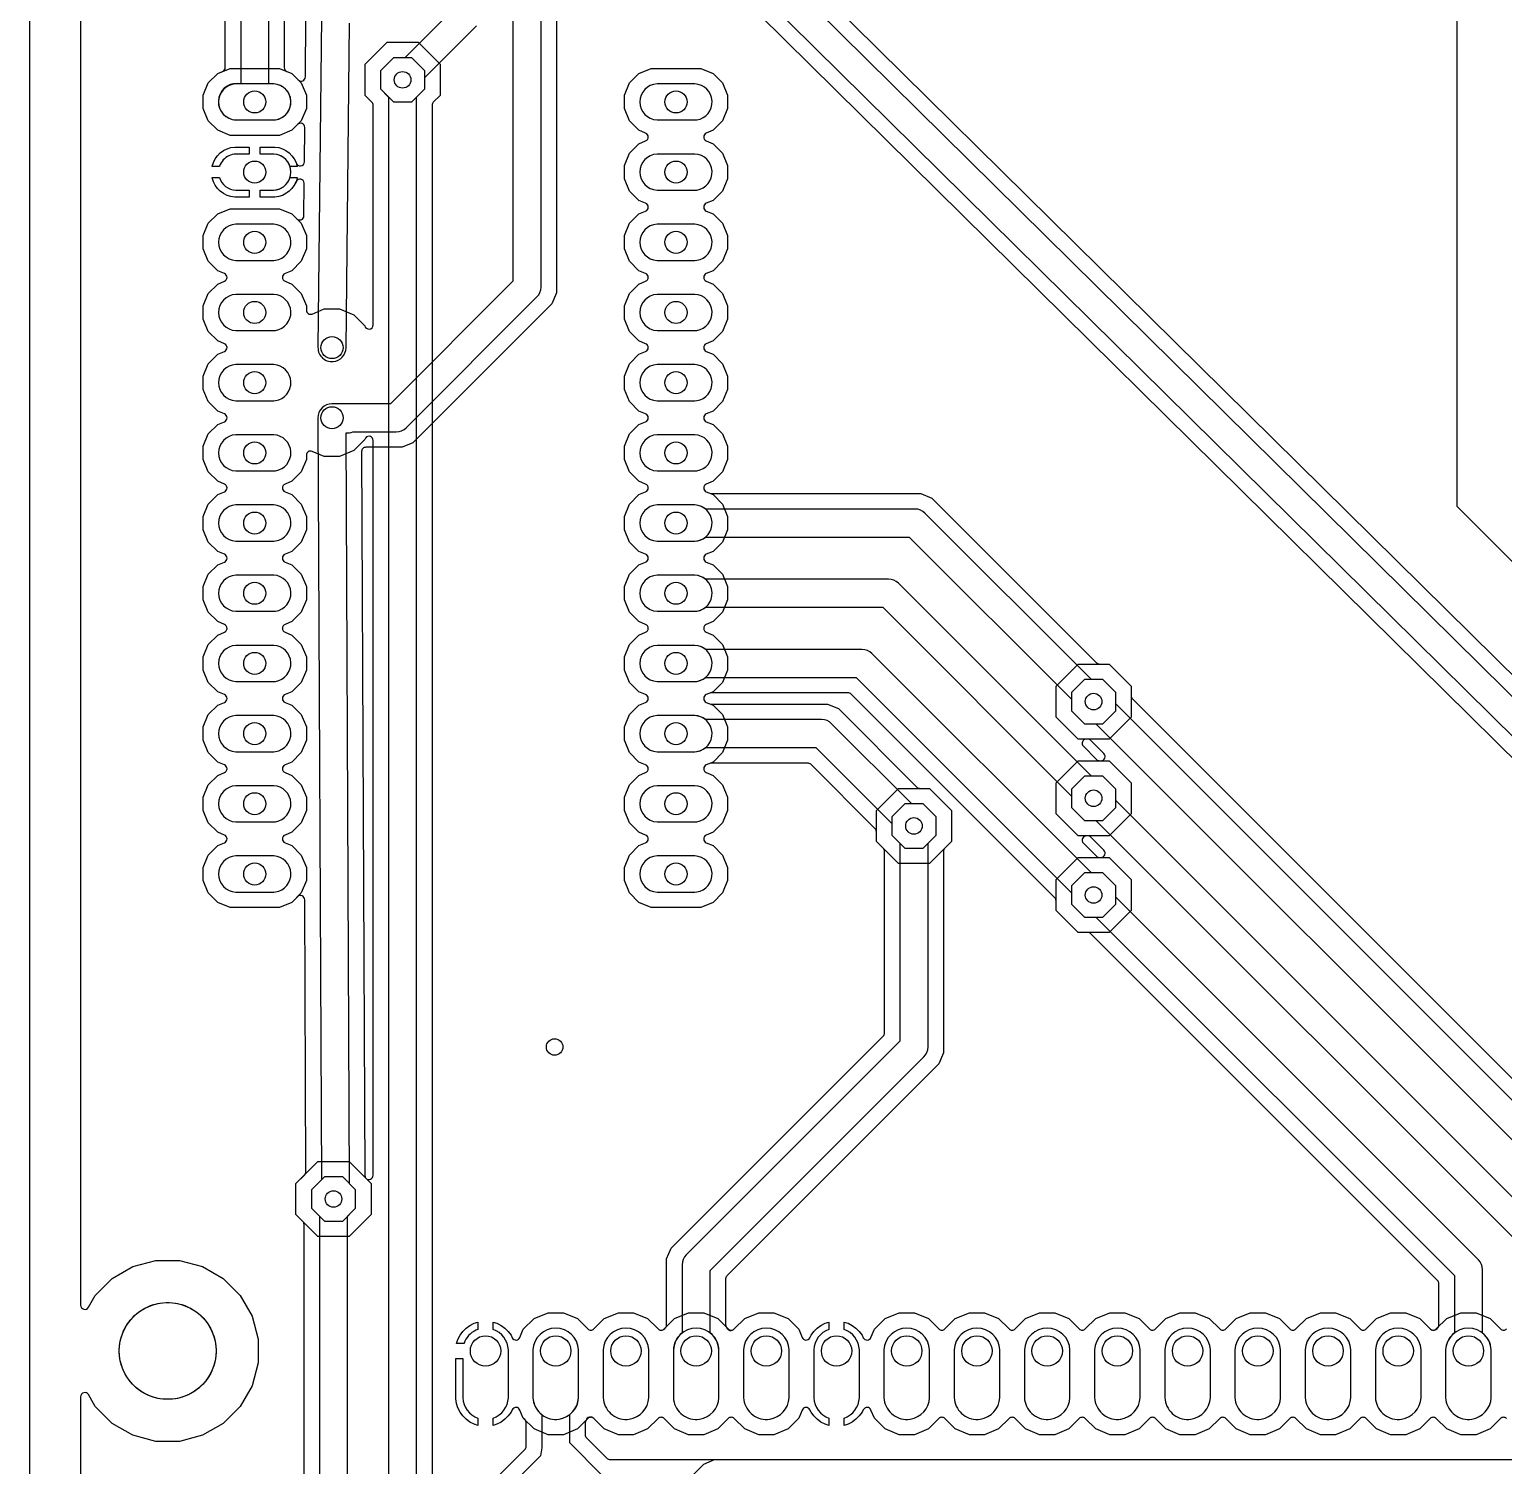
# Model space of a CAD drawing. Header units: millimetres. Extents: x 0 to 98, y 0 to 162.
# Drawn here: x 0 to 53.3, y 82.9 to 134.8 of the extents above; entities that cross this region are included whole.
import ezdxf

# ---------------------------------------------------------------- set-up
doc = ezdxf.new("R2010")
doc.units = ezdxf.units.MM

msp = doc.modelspace()

# ---------------------------------------------------------------- linework, layer by layer
at = {"layer": '16_copper'}
for points in [[(56.063, 113.152), (51.652, 117.563), (51.652, 157, 0.198912)], [(1.848, 145), (1.848, 88.657, 0.767326), (2.132, 88.58), (2.38, 89.01), (2.99, 89.62), (3.736, 90.051), (4.569, 90.274), (5.431, 90.274), (6.264, 90.051), (7.01, 89.62), (7.62, 89.01), (8.051, 88.264), (8.274, 87.431), (8.274, 86.569), (8.051, 85.736), (7.62, 84.99), (7.01, 84.38), (6.264, 83.949), (5.431, 83.726), (4.569, 83.726), (3.736, 83.949), (2.99, 84.38), (2.38, 84.99), (2.132, 85.42, 0.767326), (1.848, 85.343), (1.848, 9, 0.198912)], [(9.933, 76.114), (9.933, 91.582, 0.198912), (9.889, 91.69), (9.641, 91.937), (9.641, 93.063), (10.437, 93.859), (11.563, 93.859), (12.173, 93.249, 0.668179), (12.433, 93.356), (12.433, 119.949, 0.700294), (12.164, 120.046), (12.156, 120.035, 0.090578), (12.128, 119.979), (11.735, 119.586), (11.222, 119.373), (10.666, 119.373), (10.228, 119.555, 0.534512), (10.017, 119.414), (10.017, 119.259), (9.832, 118.813), (9.491, 118.472), (9.247, 118.371, 0.668183), (9.247, 118.089), (9.491, 117.988), (9.832, 117.647), (10.017, 117.201), (10.017, 116.719), (9.832, 116.273), (9.491, 115.932), (9.247, 115.831, 0.668183), (9.247, 115.549), (9.491, 115.448), (9.832, 115.107), (10.017, 114.661), (10.017, 114.179), (9.832, 113.733), (9.491, 113.392), (9.247, 113.291, 0.668183), (9.247, 113.009), (9.491, 112.908), (9.832, 112.567), (10.017, 112.121), (10.017, 111.639), (9.832, 111.193), (9.491, 110.852), (9.247, 110.751, 0.668183), (9.247, 110.469), (9.491, 110.368), (9.832, 110.027), (10.017, 109.581), (10.017, 109.099), (9.832, 108.653), (9.491, 108.312), (9.247, 108.211, 0.668183), (9.247, 107.929), (9.491, 107.828), (9.832, 107.487), (10.017, 107.041), (10.017, 106.559), (9.832, 106.113), (9.491, 105.772), (9.247, 105.671, 0.668183), (9.247, 105.389), (9.491, 105.288), (9.832, 104.947), (10.017, 104.501), (10.017, 104.019), (9.832, 103.573), (9.491, 103.232), (9.045, 103.047), (7.255, 103.047), (6.809, 103.232), (6.468, 103.573), (6.283, 104.019), (6.283, 104.501), (6.468, 104.947), (6.809, 105.288), (7.053, 105.389, 0.668183), (7.053, 105.671), (6.809, 105.772), (6.468, 106.113), (6.283, 106.559), (6.283, 107.041), (6.468, 107.487), (6.809, 107.828), (7.053, 107.929, 0.668183), (7.053, 108.211), (6.809, 108.312), (6.468, 108.653), (6.283, 109.099), (6.283, 109.581), (6.468, 110.027), (6.809, 110.368), (7.053, 110.469, 0.668183), (7.053, 110.751), (6.809, 110.852), (6.468, 111.193), (6.283, 111.639), (6.283, 112.121), (6.468, 112.567), (6.809, 112.908), (7.053, 113.009, 0.668183), (7.053, 113.291), (6.809, 113.392), (6.468, 113.733), (6.283, 114.179), (6.283, 114.661), (6.468, 115.107), (6.809, 115.448), (7.053, 115.549, 0.668183), (7.053, 115.831), (6.809, 115.932), (6.468, 116.273), (6.283, 116.719), (6.283, 117.201), (6.468, 117.647), (6.809, 117.988), (7.053, 118.089, 0.668183), (7.053, 118.371), (6.809, 118.472), (6.468, 118.813), (6.283, 119.259), (6.283, 119.741), (6.468, 120.187), (6.809, 120.528), (7.053, 120.629, 0.668183), (7.053, 120.911), (6.809, 121.012), (6.468, 121.353), (6.283, 121.799), (6.283, 122.281), (6.468, 122.727), (6.809, 123.068), (7.053, 123.169, 0.668183), (7.053, 123.451), (6.809, 123.552), (6.468, 123.893), (6.283, 124.339), (6.283, 124.821), (6.468, 125.267), (6.809, 125.608), (7.053, 125.709, 0.668183), (7.053, 125.991), (6.809, 126.092), (6.468, 126.433), (6.283, 126.879), (6.283, 127.361), (6.468, 127.807), (6.809, 128.148), (7.255, 128.333), (9.045, 128.333), (9.491, 128.148), (9.832, 127.807), (10.017, 127.361), (10.017, 126.879), (9.832, 126.433), (9.491, 126.092), (9.247, 125.991, 0.668183), (9.247, 125.709), (9.491, 125.608), (9.832, 125.267), (10.017, 124.821), (10.017, 124.666, 0.534512), (10.228, 124.525), (10.666, 124.707), (11.222, 124.707), (11.735, 124.494), (12.128, 124.101, 0.906993), (12.433, 124.131), (12.433, 132.082, 0.198912), (12.389, 132.19), (12.141, 132.437), (12.141, 133.563), (12.937, 134.359), (14.063, 134.359), (14.859, 133.563), (14.859, 132.437), (14.611, 132.19, 0.198912), (14.567, 132.082), (14.567, 80.856, 0.668179)], [(14.008, 71.21), (14.008, 132.377), (14.3, 132.669), (14.3, 133.331), (13.831, 133.8), (13.169, 133.8), (12.7, 133.331), (12.7, 132.669), (12.992, 132.377), (12.992, 71, 0.198912)], [(53.438, 84.555, 0.414214), (53.222, 84.555), (52.844, 84.177), (52.335, 83.966), (51.785, 83.966), (51.276, 84.177), (50.898, 84.555, 0.414214), (50.682, 84.555), (50.304, 84.177), (49.795, 83.966), (49.245, 83.966), (48.736, 84.177), (48.358, 84.555, 0.414214), (48.142, 84.555), (47.764, 84.177), (47.255, 83.966), (46.705, 83.966), (46.196, 84.177), (45.818, 84.555, 0.414214), (45.602, 84.555), (45.224, 84.177), (44.715, 83.966), (44.165, 83.966), (43.656, 84.177), (43.278, 84.555, 0.414214), (43.062, 84.555), (42.684, 84.177), (42.175, 83.966), (41.625, 83.966), (41.116, 84.177), (40.738, 84.555, 0.414214), (40.522, 84.555), (40.144, 84.177), (39.635, 83.966), (39.085, 83.966), (38.576, 84.177), (38.198, 84.555, 0.414214), (37.982, 84.555), (37.604, 84.177), (37.095, 83.966), (36.545, 83.966), (36.036, 84.177), (35.658, 84.555, 0.414214), (35.442, 84.555), (35.064, 84.177), (34.555, 83.966), (34.005, 83.966), (33.496, 84.177), (33.118, 84.555, 0.414214), (32.902, 84.555), (32.524, 84.177), (32.015, 83.966), (31.465, 83.966), (30.956, 84.177), (30.567, 84.566), (30.444, 84.862, 0.64015), (30.168, 84.873), (30.123, 84.784), (30.023, 84.647), (29.903, 84.527), (29.766, 84.427), (29.614, 84.35), (29.475, 84.305), (29.475, 84.571, 0.304475), (30.025, 85.309), (30.025, 87.041, 0.304475), (29.475, 87.779), (29.475, 88.045), (29.614, 88), (29.766, 87.923), (29.903, 87.823), (30.023, 87.703), (30.123, 87.566), (30.168, 87.477, 0.64015), (30.444, 87.488), (30.567, 87.784), (30.956, 88.173), (31.465, 88.384), (32.015, 88.384), (32.524, 88.173), (32.902, 87.795, 0.414214), (33.118, 87.795), (33.496, 88.173), (34.005, 88.384), (34.555, 88.384), (35.064, 88.173), (35.442, 87.795, 0.414214), (35.658, 87.795), (36.036, 88.173), (36.545, 88.384), (37.095, 88.384), (37.604, 88.173), (37.982, 87.795, 0.414214), (38.198, 87.795), (38.576, 88.173), (39.085, 88.384), (39.635, 88.384), (40.144, 88.173), (40.522, 87.795, 0.414214), (40.738, 87.795), (41.116, 88.173), (41.625, 88.384), (42.175, 88.384), (42.684, 88.173), (43.062, 87.795, 0.414214), (43.278, 87.795), (43.656, 88.173), (44.165, 88.384), (44.715, 88.384), (45.224, 88.173), (45.602, 87.795, 0.414214), (45.818, 87.795), (46.196, 88.173), (46.705, 88.384), (47.255, 88.384), (47.764, 88.173), (48.142, 87.795, 0.414214), (48.358, 87.795), (48.736, 88.173), (49.245, 88.384), (49.795, 88.384), (50.304, 88.173), (50.682, 87.795, 0.370187), (50.88, 87.78), (50.883, 87.782, 0.345108), (50.993, 87.953), (50.993, 89.435, 0.198912), (50.949, 89.543), (38.395, 102.097, 0.198912), (38.287, 102.141), (37.937, 102.141), (37.141, 102.937), (37.141, 104.063), (37.937, 104.859), (38.765, 104.859, 0.668179), (38.872, 105.119), (38.395, 105.597, 0.198912), (38.287, 105.641), (37.937, 105.641), (37.141, 106.437), (37.141, 107.563), (37.937, 108.359), (38.765, 108.359, 0.668179), (38.872, 108.619), (38.395, 109.097, 0.198912), (38.287, 109.141), (37.937, 109.141), (37.141, 109.937), (37.141, 111.063), (37.937, 111.859), (39.063, 111.859), (39.859, 111.063), (39.859, 110.713, 0.198912), (39.903, 110.605), (55.37, 95.138)], [(15.895, 81.403), (17.926, 83.435, 0.217743), (17.973, 83.557), (17.973, 84.397, 0.198916), (17.929, 84.504), (17.867, 84.566), (17.744, 84.862, 0.64015), (17.468, 84.873), (17.423, 84.784), (17.323, 84.647), (17.203, 84.527), (17.066, 84.427), (16.914, 84.35), (16.775, 84.305), (16.775, 84.571, 0.304475), (17.325, 85.309), (17.325, 87.041, 0.304475), (16.775, 87.779), (16.775, 88.045), (16.914, 88), (17.066, 87.923), (17.203, 87.823), (17.323, 87.703), (17.423, 87.566), (17.468, 87.477, 0.64015), (17.744, 87.488), (17.867, 87.784), (18.256, 88.173), (18.765, 88.384), (19.315, 88.384), (19.824, 88.173), (20.202, 87.795, 0.414214), (20.418, 87.795), (20.796, 88.173), (21.305, 88.384), (21.855, 88.384), (22.364, 88.173), (22.742, 87.795, 0.370187), (22.94, 87.78), (22.943, 87.782, 0.345108), (23.053, 87.953), (23.053, 90.332), (23.216, 90.724), (30.889, 98.397, 0.198912), (30.933, 98.505), (30.933, 105.082, 0.198912), (30.889, 105.19), (30.641, 105.437), (30.641, 106.563), (31.437, 107.359), (32.563, 107.359), (33.359, 106.563), (33.359, 105.437), (33.111, 105.19, 0.198912), (33.067, 105.082), (33.067, 97.788), (32.904, 97.396), (25.231, 89.723, 0.198912), (25.187, 89.615), (25.187, 87.953, 0.153128), (25.214, 87.866), (25.217, 87.863, 0.58905), (25.498, 87.795), (25.876, 88.173), (26.385, 88.384), (26.935, 88.384), (27.444, 88.173), (27.833, 87.784), (27.956, 87.488, 0.64015), (28.232, 87.477), (28.277, 87.566), (28.377, 87.703), (28.497, 87.823), (28.634, 87.923), (28.786, 88), (28.925, 88.045), (28.925, 87.779, 0.304473), (28.375, 87.041), (28.375, 85.309, 0.304473), (28.925, 84.571), (28.925, 84.305), (28.786, 84.35), (28.634, 84.427), (28.497, 84.527), (28.377, 84.647), (28.277, 84.784), (28.232, 84.873, 0.64015), (27.956, 84.862), (27.833, 84.566), (27.444, 84.177), (26.935, 83.966), (26.385, 83.966), (25.876, 84.177), (25.498, 84.555, 0.414214), (25.282, 84.555), (24.904, 84.177), (24.395, 83.966), (23.845, 83.966), (23.336, 84.177), (22.958, 84.555, 0.414214), (22.742, 84.555), (22.364, 84.177), (21.855, 83.966), (21.305, 83.966), (20.796, 84.177), (20.418, 84.555, 0.587319), (20.138, 84.488), (20.132, 84.481, 0.146745), (20.107, 84.397), (20.107, 83.965, 0.198912), (20.151, 83.857), (20.897, 83.111, 0.198912), (21.005, 83.067), (60.435, 83.067, 0.198912)], [(11.508, 69.71), (11.508, 91.877), (11.8, 92.169), (11.8, 92.831), (11.331, 93.3), (10.669, 93.3), (10.2, 92.831), (10.2, 92.169), (10.492, 91.877), (10.492, 69.5, 0.198912)], [(20.71, 82.508), (19.548, 83.67), (19.548, 84.7, 0.218006), (19.865, 85.309), (19.865, 87.041, 0.952081), (18.215, 87.041), (18.215, 85.309, 0.218006), (18.532, 84.7), (18.532, 83.5), (18.484, 83.203), (16.082, 80.8)]]:
    msp.add_lwpolyline(points, format="xyb", dxfattribs=at)
for points in [[(7.255, 130.987), (6.809, 131.172), (6.468, 131.513), (6.283, 131.959), (6.283, 132.441), (6.468, 132.887), (6.809, 133.228), (7.255, 133.413), (9.045, 133.413), (9.491, 133.228), (9.832, 132.887), (10.017, 132.441), (10.017, 131.959), (9.832, 131.513), (9.491, 131.172), (9.045, 130.987)], [(6.608, 129.86), (6.61, 129.873), (6.655, 130.009), (6.719, 130.136), (6.803, 130.252), (6.904, 130.353), (7.02, 130.437), (7.147, 130.501), (7.283, 130.546), (7.425, 130.568), (7.95, 130.568), (7.95, 130.314), (7.464, 130.314), (7.4, 130.308), (7.337, 130.295), (7.275, 130.277), (7.216, 130.252), (7.159, 130.222), (7.106, 130.186), (7.056, 130.145), (7.011, 130.1), (6.97, 130.05), (6.934, 129.997), (6.904, 129.94), (6.879, 129.881), (6.873, 129.86)], [(15.455, 87.275), (15.5, 87.414), (15.577, 87.566), (15.677, 87.703), (15.797, 87.823), (15.934, 87.923), (16.086, 88), (16.225, 88.045), (16.225, 87.779), (16.222, 87.778), (16.147, 87.747), (16.075, 87.708), (16.008, 87.663), (15.945, 87.612), (15.888, 87.555), (15.837, 87.492), (15.792, 87.425), (15.753, 87.353), (15.722, 87.278), (15.721, 87.275)]]:
    msp.add_lwpolyline(points, close=True, dxfattribs=at)
for points in [[(22.495, 103.047), (22.049, 103.232), (21.708, 103.573), (21.523, 104.019), (21.523, 104.501), (21.708, 104.947), (22.049, 105.288), (22.293, 105.389, 0.66819), (22.293, 105.671), (22.049, 105.772), (21.708, 106.113), (21.523, 106.559), (21.523, 107.041), (21.708, 107.487), (22.049, 107.828), (22.293, 107.929, 0.66819), (22.293, 108.211), (22.049, 108.312), (21.708, 108.653), (21.523, 109.099), (21.523, 109.581), (21.708, 110.027), (22.049, 110.368), (22.293, 110.469, 0.66819), (22.293, 110.751), (22.049, 110.852), (21.708, 111.193), (21.523, 111.639), (21.523, 112.121), (21.708, 112.567), (22.049, 112.908), (22.293, 113.009, 0.668183), (22.293, 113.291), (22.049, 113.392), (21.708, 113.733), (21.523, 114.179), (21.523, 114.661), (21.708, 115.107), (22.049, 115.448), (22.293, 115.549, 0.668183), (22.293, 115.831), (22.049, 115.932), (21.708, 116.273), (21.523, 116.719), (21.523, 117.201), (21.708, 117.647), (22.049, 117.988), (22.293, 118.089, 0.668183), (22.293, 118.371), (22.049, 118.472), (21.708, 118.813), (21.523, 119.259), (21.523, 119.741), (21.708, 120.187), (22.049, 120.528), (22.293, 120.629, 0.668183), (22.293, 120.911), (22.049, 121.012), (21.708, 121.353), (21.523, 121.799), (21.523, 122.281), (21.708, 122.727), (22.049, 123.068), (22.293, 123.169, 0.668183), (22.293, 123.451), (22.049, 123.552), (21.708, 123.893), (21.523, 124.339), (21.523, 124.821), (21.708, 125.267), (22.049, 125.608), (22.293, 125.709, 0.668183), (22.293, 125.991), (22.049, 126.092), (21.708, 126.433), (21.523, 126.879), (21.523, 127.361), (21.708, 127.807), (22.049, 128.148), (22.293, 128.249, 0.668183), (22.293, 128.531), (22.049, 128.632), (21.708, 128.973), (21.523, 129.419), (21.523, 129.901), (21.708, 130.347), (22.049, 130.688), (22.293, 130.789, 0.668183), (22.293, 131.071), (22.049, 131.172), (21.708, 131.513), (21.523, 131.959), (21.523, 132.441), (21.708, 132.887), (22.049, 133.228), (22.495, 133.413), (24.285, 133.413), (24.731, 133.228), (25.072, 132.887), (25.257, 132.441), (25.257, 131.959), (25.072, 131.513), (24.731, 131.172), (24.487, 131.071, 0.668183), (24.487, 130.789), (24.731, 130.688), (25.072, 130.347), (25.257, 129.901), (25.257, 129.419), (25.072, 128.973), (24.731, 128.632), (24.487, 128.531, 0.668183), (24.487, 128.249), (24.731, 128.148), (25.072, 127.807), (25.257, 127.361), (25.257, 126.879), (25.072, 126.433), (24.731, 126.092), (24.487, 125.991, 0.668183), (24.487, 125.709), (24.731, 125.608), (25.072, 125.267), (25.257, 124.821), (25.257, 124.339), (25.072, 123.893), (24.731, 123.552), (24.487, 123.451, 0.668183), (24.487, 123.169), (24.731, 123.068), (25.072, 122.727), (25.257, 122.281), (25.257, 121.799), (25.072, 121.353), (24.731, 121.012), (24.487, 120.911, 0.668183), (24.487, 120.629), (24.731, 120.528), (25.072, 120.187), (25.257, 119.741), (25.257, 119.259), (25.072, 118.813), (24.731, 118.472), (24.487, 118.371, 0.668183), (24.487, 118.089), (24.731, 117.988), (25.072, 117.647), (25.257, 117.201), (25.257, 116.719), (25.072, 116.273), (24.731, 115.932), (24.487, 115.831, 0.668183), (24.487, 115.549), (24.731, 115.448), (25.072, 115.107), (25.257, 114.661), (25.257, 114.179), (25.072, 113.733), (24.731, 113.392), (24.487, 113.291, 0.668183), (24.487, 113.009), (24.731, 112.908), (25.072, 112.567), (25.257, 112.121), (25.257, 111.639), (25.072, 111.193), (24.731, 110.852), (24.487, 110.751, 0.66819), (24.487, 110.469), (24.731, 110.368), (25.072, 110.027), (25.257, 109.581), (25.257, 109.099), (25.072, 108.653), (24.731, 108.312), (24.487, 108.211, 0.66819), (24.487, 107.929), (24.731, 107.828), (25.072, 107.487), (25.257, 107.041), (25.257, 106.559), (25.072, 106.113), (24.731, 105.772), (24.487, 105.671, 0.66819), (24.487, 105.389), (24.731, 105.288), (25.072, 104.947), (25.257, 104.501), (25.257, 104.019), (25.072, 103.573), (24.731, 103.232), (24.285, 103.047)], [(8.9, 131.552, 0.906347), (8.836, 132.854), (7.464, 132.854, 0.95208), (7.464, 131.546), (8.836, 131.546)], [(24.14, 131.552, 0.906347), (24.076, 132.854), (22.704, 132.854, 0.95208), (22.704, 131.546), (24.076, 131.546)], [(9.427, 129.86, 0.312342), (8.836, 130.314), (8.35, 130.314), (8.35, 130.568), (8.875, 130.568), (9.017, 130.546), (9.153, 130.501), (9.28, 130.437), (9.396, 130.353), (9.497, 130.252), (9.581, 130.136), (9.645, 130.009), (9.69, 129.873), (9.692, 129.86)], [(24.14, 129.012, 0.906347), (24.076, 130.314), (22.704, 130.314, 0.95208), (22.704, 129.006), (24.076, 129.006)], [(7.425, 128.752), (7.283, 128.774), (7.147, 128.819), (7.02, 128.883), (6.904, 128.967), (6.803, 129.068), (6.719, 129.184), (6.655, 129.311), (6.61, 129.447), (6.608, 129.46), (6.873, 129.46, 0.312339), (7.464, 129.006), (7.95, 129.006), (7.95, 128.752)], [(8.35, 128.752), (8.35, 129.006), (8.836, 129.006, 0.312339), (9.427, 129.46), (9.692, 129.46), (9.69, 129.447), (9.645, 129.311), (9.581, 129.184), (9.497, 129.068), (9.396, 128.967), (9.28, 128.883), (9.153, 128.819), (9.017, 128.774), (8.875, 128.752)], [(8.9, 126.472, 0.906347), (8.836, 127.774), (7.464, 127.774, 0.95208), (7.464, 126.466), (8.836, 126.466)], [(24.14, 126.472, 0.906347), (24.076, 127.774), (22.704, 127.774, 0.95208), (22.704, 126.466), (24.076, 126.466)], [(8.9, 123.932, 0.906347), (8.836, 125.234), (7.464, 125.234, 0.95208), (7.464, 123.926), (8.836, 123.926)], [(24.14, 123.932, 0.906347), (24.076, 125.234), (22.704, 125.234, 0.95208), (22.704, 123.926), (24.076, 123.926)], [(8.9, 121.392, 0.906347), (8.836, 122.694), (7.464, 122.694, 0.95208), (7.464, 121.386), (8.836, 121.386)], [(24.14, 121.392, 0.906347), (24.076, 122.694), (22.704, 122.694, 0.95208), (22.704, 121.386), (24.076, 121.386)], [(8.9, 118.852, 0.906347), (8.836, 120.154), (7.464, 120.154, 0.95208), (7.464, 118.846), (8.836, 118.846)], [(24.14, 118.852, 0.906347), (24.076, 120.154), (22.704, 120.154, 0.95208), (22.704, 118.846), (24.076, 118.846)], [(8.9, 116.312, 0.906347), (8.836, 117.614), (7.464, 117.614, 0.95208), (7.464, 116.306), (8.836, 116.306)], [(24.14, 116.312, 0.906347), (24.076, 117.614), (22.704, 117.614, 0.95208), (22.704, 116.306), (24.076, 116.306)], [(8.9, 113.772, 0.906347), (8.836, 115.074), (7.464, 115.074, 0.95208), (7.464, 113.766), (8.836, 113.766)], [(24.14, 113.772, 0.906347), (24.076, 115.074), (22.704, 115.074, 0.95208), (22.704, 113.766), (24.076, 113.766)], [(8.9, 111.232, 0.906347), (8.836, 112.534), (7.464, 112.534, 0.95208), (7.464, 111.226), (8.836, 111.226)], [(24.14, 111.232, 0.906347), (24.076, 112.534), (22.704, 112.534, 0.95208), (22.704, 111.226), (24.076, 111.226)], [(8.9, 108.692, 0.906347), (8.836, 109.994), (7.464, 109.994, 0.95208), (7.464, 108.686), (8.836, 108.686)], [(24.14, 108.692, 0.906347), (24.076, 109.994), (22.704, 109.994, 0.95208), (22.704, 108.686), (24.076, 108.686)], [(8.9, 106.152, 0.906347), (8.836, 107.454), (7.464, 107.454, 0.95208), (7.464, 106.146), (8.836, 106.146)], [(24.14, 106.152, 0.906347), (24.076, 107.454), (22.704, 107.454, 0.95208), (22.704, 106.146), (24.076, 106.146)], [(24.241, 84.533, 0.357806), (24.945, 85.309), (24.945, 87.041, 0.218006), (24.628, 87.65), (24.628, 89.91), (32.359, 97.641, 0.198912), (32.508, 98), (32.508, 105.377), (32.8, 105.669), (32.8, 106.331), (32.331, 106.8), (31.669, 106.8), (31.2, 106.331), (31.2, 105.669), (31.492, 105.377), (31.492, 98.21), (23.761, 90.479, 0.198912), (23.612, 90.12), (23.612, 87.65, 0.218006), (23.295, 87.041), (23.295, 85.309), (23.303, 85.229), (23.319, 85.149), (23.342, 85.072), (23.373, 84.997), (23.412, 84.925), (23.457, 84.858), (23.508, 84.795), (23.565, 84.738), (23.628, 84.687), (23.695, 84.642), (23.767, 84.603), (23.842, 84.572), (23.919, 84.549), (23.999, 84.533), (24.079, 84.525), (24.161, 84.525)], [(8.9, 103.612, 0.906347), (8.836, 104.914), (7.464, 104.914, 0.95208), (7.464, 103.606), (8.836, 103.606)], [(24.14, 103.612, 0.906347), (24.076, 104.914), (22.704, 104.914, 0.95208), (22.704, 103.606), (24.076, 103.606)], [(52.181, 84.533, 0.357806), (52.885, 85.309), (52.885, 87.041, 0.218006), (52.568, 87.65), (52.568, 89.94, 0.198912), (52.419, 90.299), (39.3, 103.418), (39.3, 103.831), (38.831, 104.3), (38.169, 104.3), (37.7, 103.831), (37.7, 103.169), (38.169, 102.7), (38.582, 102.7), (51.552, 89.73), (51.552, 87.65, 0.218006), (51.235, 87.041), (51.235, 85.309), (51.243, 85.229), (51.259, 85.149), (51.282, 85.072), (51.313, 84.997), (51.352, 84.925), (51.397, 84.858), (51.448, 84.795), (51.505, 84.738), (51.568, 84.687), (51.635, 84.642), (51.707, 84.603), (51.782, 84.572), (51.859, 84.549), (51.939, 84.533), (52.019, 84.525), (52.101, 84.525)], [(21.701, 84.533, 0.357806), (22.405, 85.309), (22.405, 87.041, 0.952081), (20.755, 87.041), (20.755, 85.309), (20.763, 85.229), (20.779, 85.149), (20.802, 85.072), (20.833, 84.997), (20.872, 84.925), (20.917, 84.858), (20.968, 84.795), (21.025, 84.738), (21.088, 84.687), (21.155, 84.642), (21.227, 84.603), (21.302, 84.572), (21.379, 84.549), (21.459, 84.533), (21.539, 84.525), (21.621, 84.525)], [(26.781, 84.533, 0.357806), (27.485, 85.309), (27.485, 87.041, 0.952081), (25.835, 87.041), (25.835, 85.309), (25.843, 85.229), (25.859, 85.149), (25.882, 85.072), (25.913, 84.997), (25.952, 84.925), (25.997, 84.858), (26.048, 84.795), (26.105, 84.738), (26.168, 84.687), (26.235, 84.642), (26.307, 84.603), (26.382, 84.572), (26.459, 84.549), (26.539, 84.533), (26.619, 84.525), (26.701, 84.525)], [(31.861, 84.533, 0.357806), (32.565, 85.309), (32.565, 87.041, 0.952081), (30.915, 87.041), (30.915, 85.309), (30.923, 85.229), (30.939, 85.149), (30.962, 85.072), (30.993, 84.997), (31.032, 84.925), (31.077, 84.858), (31.128, 84.795), (31.185, 84.738), (31.248, 84.687), (31.315, 84.642), (31.387, 84.603), (31.462, 84.572), (31.539, 84.549), (31.619, 84.533), (31.699, 84.525), (31.781, 84.525)], [(34.401, 84.533, 0.357806), (35.105, 85.309), (35.105, 87.041, 0.952081), (33.455, 87.041), (33.455, 85.309), (33.463, 85.229), (33.479, 85.149), (33.502, 85.072), (33.533, 84.997), (33.572, 84.925), (33.617, 84.858), (33.668, 84.795), (33.725, 84.738), (33.788, 84.687), (33.855, 84.642), (33.927, 84.603), (34.002, 84.572), (34.079, 84.549), (34.159, 84.533), (34.239, 84.525), (34.321, 84.525)], [(36.941, 84.533, 0.357806), (37.645, 85.309), (37.645, 87.041, 0.952081), (35.995, 87.041), (35.995, 85.309), (36.003, 85.229), (36.019, 85.149), (36.042, 85.072), (36.073, 84.997), (36.112, 84.925), (36.157, 84.858), (36.208, 84.795), (36.265, 84.738), (36.328, 84.687), (36.395, 84.642), (36.467, 84.603), (36.542, 84.572), (36.619, 84.549), (36.699, 84.533), (36.779, 84.525), (36.861, 84.525)], [(39.481, 84.533, 0.357806), (40.185, 85.309), (40.185, 87.041, 0.952081), (38.535, 87.041), (38.535, 85.309), (38.543, 85.229), (38.559, 85.149), (38.582, 85.072), (38.613, 84.997), (38.652, 84.925), (38.697, 84.858), (38.748, 84.795), (38.805, 84.738), (38.868, 84.687), (38.935, 84.642), (39.007, 84.603), (39.082, 84.572), (39.159, 84.549), (39.239, 84.533), (39.319, 84.525), (39.401, 84.525)], [(42.021, 84.533, 0.357806), (42.725, 85.309), (42.725, 87.041, 0.952081), (41.075, 87.041), (41.075, 85.309), (41.083, 85.229), (41.099, 85.149), (41.122, 85.072), (41.153, 84.997), (41.192, 84.925), (41.237, 84.858), (41.288, 84.795), (41.345, 84.738), (41.408, 84.687), (41.475, 84.642), (41.547, 84.603), (41.622, 84.572), (41.699, 84.549), (41.779, 84.533), (41.859, 84.525), (41.941, 84.525)], [(44.561, 84.533, 0.357806), (45.265, 85.309), (45.265, 87.041, 0.952081), (43.615, 87.041), (43.615, 85.309), (43.623, 85.229), (43.639, 85.149), (43.662, 85.072), (43.693, 84.997), (43.732, 84.925), (43.777, 84.858), (43.828, 84.795), (43.885, 84.738), (43.948, 84.687), (44.015, 84.642), (44.087, 84.603), (44.162, 84.572), (44.239, 84.549), (44.319, 84.533), (44.399, 84.525), (44.481, 84.525)], [(47.101, 84.533, 0.357806), (47.805, 85.309), (47.805, 87.041, 0.952081), (46.155, 87.041), (46.155, 85.309), (46.163, 85.229), (46.179, 85.149), (46.202, 85.072), (46.233, 84.997), (46.272, 84.925), (46.317, 84.858), (46.368, 84.795), (46.425, 84.738), (46.488, 84.687), (46.555, 84.642), (46.627, 84.603), (46.702, 84.572), (46.779, 84.549), (46.859, 84.533), (46.939, 84.525), (47.021, 84.525)], [(49.641, 84.533, 0.357806), (50.345, 85.309), (50.345, 87.041, 0.952081), (48.695, 87.041), (48.695, 85.309), (48.703, 85.229), (48.719, 85.149), (48.742, 85.072), (48.773, 84.997), (48.812, 84.925), (48.857, 84.858), (48.908, 84.795), (48.965, 84.738), (49.028, 84.687), (49.095, 84.642), (49.167, 84.603), (49.242, 84.572), (49.319, 84.549), (49.399, 84.533), (49.479, 84.525), (49.561, 84.525)], [(16.086, 84.35), (15.934, 84.427), (15.797, 84.527), (15.677, 84.647), (15.577, 84.784), (15.5, 84.936), (15.448, 85.097), (15.421, 85.265), (15.421, 86.725), (15.675, 86.725), (15.675, 85.309, 0.304473), (16.225, 84.571), (16.225, 84.305)]]:
    msp.add_lwpolyline(points, format="xyb", close=True, dxfattribs=at)
for points in [[(54.825, 94.893), (39.3, 110.418), (39.3, 110.831), (38.831, 111.3), (38.169, 111.3), (37.7, 110.831), (37.7, 110.169), (38.169, 109.7), (38.582, 109.7), (53.958, 94.324)], [(54.959, 91.259), (39.3, 106.918), (39.3, 107.331), (38.831, 107.8), (38.169, 107.8), (37.7, 107.331), (37.7, 106.669), (38.169, 106.2), (38.582, 106.2), (54.092, 90.69)]]:
    msp.add_lwpolyline(points, dxfattribs=at)
at = {"layer": '1_copper'}
for points in [[(56.063, 113.152), (51.652, 117.563), (51.652, 157, 0.198912)], [(1.848, 145), (1.848, 88.657, 0.767326), (2.132, 88.58), (2.38, 89.01), (2.99, 89.62), (3.736, 90.051), (4.569, 90.274), (5.431, 90.274), (6.264, 90.051), (7.01, 89.62), (7.62, 89.01), (8.051, 88.264), (8.274, 87.431), (8.274, 86.569), (8.051, 85.736), (7.62, 84.99), (7.01, 84.38), (6.264, 83.949), (5.431, 83.726), (4.569, 83.726), (3.736, 83.949), (2.99, 84.38), (2.38, 84.99), (2.132, 85.42, 0.767326), (1.848, 85.343), (1.848, 9, 0.198912)], [(19.067, 141.522), (19.067, 125.288), (18.904, 124.896), (13.874, 119.866), (13.482, 119.703), (12.169, 119.703, 0.41556), (12.016, 119.55), (12.137, 93.348, 0.197719), (12.181, 93.24), (12.359, 93.063), (12.359, 91.937), (11.563, 91.141), (10.437, 91.141), (9.641, 91.937), (9.641, 93.063), (9.958, 93.379, 0.200106), (10.002, 93.488), (9.957, 103.331, 0.666519), (9.697, 103.438), (9.491, 103.232), (9.045, 103.047), (7.255, 103.047), (6.809, 103.232), (6.468, 103.573), (6.283, 104.019), (6.283, 104.501), (6.468, 104.947), (6.809, 105.288), (7.053, 105.389, 0.668183), (7.053, 105.671), (6.809, 105.772), (6.468, 106.113), (6.283, 106.559), (6.283, 107.041), (6.468, 107.487), (6.809, 107.828), (7.053, 107.929, 0.668183), (7.053, 108.211), (6.809, 108.312), (6.468, 108.653), (6.283, 109.099), (6.283, 109.581), (6.468, 110.027), (6.809, 110.368), (7.053, 110.469, 0.668183), (7.053, 110.751), (6.809, 110.852), (6.468, 111.193), (6.283, 111.639), (6.283, 112.121), (6.468, 112.567), (6.809, 112.908), (7.053, 113.009, 0.668183), (7.053, 113.291), (6.809, 113.392), (6.468, 113.733), (6.283, 114.179), (6.283, 114.661), (6.468, 115.107), (6.809, 115.448), (7.053, 115.549, 0.668183), (7.053, 115.831), (6.809, 115.932), (6.468, 116.273), (6.283, 116.719), (6.283, 117.201), (6.468, 117.647), (6.809, 117.988), (7.053, 118.089, 0.668183), (7.053, 118.371), (6.809, 118.472), (6.468, 118.813), (6.283, 119.259), (6.283, 119.741), (6.468, 120.187), (6.809, 120.528), (7.053, 120.629, 0.668183), (7.053, 120.911), (6.809, 121.012), (6.468, 121.353), (6.283, 121.799), (6.283, 122.281), (6.468, 122.727), (6.809, 123.068), (7.053, 123.169, 0.668183), (7.053, 123.451), (6.809, 123.552), (6.468, 123.893), (6.283, 124.339), (6.283, 124.821), (6.468, 125.267), (6.809, 125.608), (7.053, 125.709, 0.668183), (7.053, 125.991), (6.809, 126.092), (6.468, 126.433), (6.283, 126.879), (6.283, 127.361), (6.468, 127.807), (6.809, 128.148), (7.255, 128.333), (9.045, 128.333), (9.491, 128.148), (9.668, 127.972, 0.664344), (9.928, 128.078), (9.94, 129.255, 0.804426), (9.647, 129.315), (9.581, 129.184), (9.497, 129.068), (9.396, 128.967), (9.28, 128.883), (9.153, 128.819), (9.017, 128.774), (8.875, 128.752), (8.35, 128.752), (8.35, 129.006), (8.836, 129.006, 0.95208), (8.836, 130.314), (8.35, 130.314), (8.35, 130.568), (8.875, 130.568), (9.017, 130.546), (9.153, 130.501), (9.28, 130.437), (9.396, 130.353), (9.497, 130.252), (9.581, 130.136), (9.645, 130.009, 0.903792), (9.949, 130.036), (9.962, 131.273, 0.672027), (9.702, 131.382), (9.491, 131.172), (9.045, 130.987), (7.255, 130.987), (6.809, 131.172), (6.468, 131.513), (6.283, 131.959), (6.283, 132.441), (6.468, 132.887), (6.809, 133.228), (6.989, 133.303, 0.303351), (7.083, 133.444), (7.083, 138.742, 0.073297)], [(17.492, 141.1), (17.492, 125.71), (13.06, 121.278), (10.944, 121.278, 0.415557), (10.436, 120.768), (10.562, 93.194), (10.2, 92.831), (10.2, 92.169), (10.669, 91.7), (11.331, 91.7), (11.8, 92.169), (11.8, 92.831), (11.578, 93.053, 0.009924), (11.579, 93.073), (11.455, 120.224, 0.122249), (11.696, 120.262), (13.27, 120.262, 0.198912), (13.629, 120.411), (18.359, 125.141, 0.198912), (18.508, 125.5), (18.508, 141.31, 0.198912)], [(25.342, 139.421), (63.757, 101.491, 0.197259)], [(7.642, 138.96), (7.642, 132.854, 0.987185), (7.337, 131.565), (7.4, 131.552), (7.464, 131.546), (8.836, 131.546, 0.95208), (8.836, 132.854), (8.658, 132.854), (8.658, 138.95)], [(9.217, 138.937), (9.217, 133.444, 0.303351), (9.311, 133.303), (9.491, 133.228), (9.721, 132.998, 0.664344), (9.981, 133.104), (10.004, 135.266, 0.002655)], [(62.217, 100.013), (23.65, 138.093, 0.028412)], [(15.302, 135.52), (13.582, 133.8), (13.169, 133.8), (12.7, 133.331), (12.7, 132.669), (13.169, 132.2), (13.831, 132.2), (14.3, 132.669), (14.3, 133.082), (16.169, 134.951, 0.198912)], [(10.563, 135.266), (10.436, 123.315), (10.439, 123.259), (10.447, 123.203), (10.462, 123.149), (10.483, 123.097), (10.509, 123.047), (10.541, 123.001), (10.578, 122.958), (10.619, 122.919), (10.664, 122.886), (10.713, 122.858), (10.764, 122.835), (10.818, 122.818), (10.873, 122.807), (10.93, 122.802), (10.986, 122.804, 0.387169), (11.452, 123.305), (11.577, 135.048)], [(53.438, 84.555, 0.414214), (53.222, 84.555), (52.844, 84.177), (52.335, 83.966), (51.785, 83.966), (51.276, 84.177), (50.898, 84.555, 0.414214), (50.682, 84.555), (50.304, 84.177), (49.795, 83.966), (49.245, 83.966), (48.736, 84.177), (48.358, 84.555, 0.414214), (48.142, 84.555), (47.764, 84.177), (47.255, 83.966), (46.705, 83.966), (46.196, 84.177), (45.818, 84.555, 0.414214), (45.602, 84.555), (45.224, 84.177), (44.715, 83.966), (44.165, 83.966), (43.656, 84.177), (43.278, 84.555, 0.414214), (43.062, 84.555), (42.684, 84.177), (42.175, 83.966), (41.625, 83.966), (41.116, 84.177), (40.738, 84.555, 0.414214), (40.522, 84.555), (40.144, 84.177), (39.635, 83.966), (39.085, 83.966), (38.576, 84.177), (38.198, 84.555, 0.414214), (37.982, 84.555), (37.604, 84.177), (37.095, 83.966), (36.545, 83.966), (36.036, 84.177), (35.658, 84.555, 0.414214), (35.442, 84.555), (35.064, 84.177), (34.555, 83.966), (34.005, 83.966), (33.496, 84.177), (33.118, 84.555, 0.414214), (32.902, 84.555), (32.524, 84.177), (32.015, 83.966), (31.465, 83.966), (30.956, 84.177), (30.567, 84.566), (30.444, 84.862, 0.64015), (30.168, 84.873), (30.123, 84.784), (30.023, 84.647), (29.903, 84.527), (29.766, 84.427), (29.614, 84.35), (29.475, 84.305), (29.475, 84.571, 0.304475), (30.025, 85.309), (30.025, 87.041, 0.304475), (29.475, 87.779), (29.475, 88.045), (29.614, 88), (29.766, 87.923), (29.903, 87.823), (30.023, 87.703), (30.123, 87.566), (30.168, 87.477, 0.64015), (30.444, 87.488), (30.567, 87.784), (30.956, 88.173), (31.465, 88.384), (32.015, 88.384), (32.524, 88.173), (32.902, 87.795, 0.414214), (33.118, 87.795), (33.496, 88.173), (34.005, 88.384), (34.555, 88.384), (35.064, 88.173), (35.442, 87.795, 0.414214), (35.658, 87.795), (36.036, 88.173), (36.545, 88.384), (37.095, 88.384), (37.604, 88.173), (37.982, 87.795, 0.414214), (38.198, 87.795), (38.576, 88.173), (39.085, 88.384), (39.635, 88.384), (40.144, 88.173), (40.522, 87.795, 0.414214), (40.738, 87.795), (41.116, 88.173), (41.625, 88.384), (42.175, 88.384), (42.684, 88.173), (43.062, 87.795, 0.414214), (43.278, 87.795), (43.656, 88.173), (44.165, 88.384), (44.715, 88.384), (45.224, 88.173), (45.602, 87.795, 0.414214), (45.818, 87.795), (46.196, 88.173), (46.705, 88.384), (47.255, 88.384), (47.764, 88.173), (48.142, 87.795, 0.414214), (48.358, 87.795), (48.736, 88.173), (49.245, 88.384), (49.795, 88.384), (50.304, 88.173), (50.682, 87.795, 0.414214), (50.898, 87.795), (51.276, 88.173), (51.785, 88.384), (52.335, 88.384), (52.844, 88.173), (53.222, 87.795, 0.414214), (53.438, 87.795)], [(19.957, 78.466), (24.396, 82.904), (24.788, 83.067), (71.144, 83.067, 0.668184)]]:
    msp.add_lwpolyline(points, format="xyb", dxfattribs=at)
for points in [[(63.573, 100.888), (24.738, 139.232)], [(23.873, 138.659), (62.862, 100.162)]]:
    msp.add_lwpolyline(points, dxfattribs=at)
for points in [[(37.937, 102.141), (37.141, 102.937), (37.141, 103.287, 0.198912), (37.097, 103.395), (29.723, 110.769, 0.198912), (29.615, 110.813), (24.668, 110.813, 0.098488), (24.61, 110.802), (24.487, 110.751, 0.668183), (24.487, 110.469), (24.61, 110.418, 0.098492), (24.668, 110.407), (28.872, 110.407), (29.264, 110.244), (32.105, 107.403, 0.198912), (32.213, 107.359), (32.563, 107.359), (33.359, 106.563), (33.359, 105.437), (32.563, 104.641), (31.437, 104.641), (30.641, 105.437), (30.641, 105.787, 0.198912), (30.597, 105.895), (28.263, 108.229, 0.198912), (28.155, 108.273), (24.668, 108.273, 0.098488), (24.61, 108.262), (24.487, 108.211, 0.66819), (24.487, 107.929), (24.731, 107.828), (25.072, 107.487), (25.257, 107.041), (25.257, 106.559), (25.072, 106.113), (24.731, 105.772), (24.487, 105.671, 0.66819), (24.487, 105.389), (24.731, 105.288), (25.072, 104.947), (25.257, 104.501), (25.257, 104.019), (25.072, 103.573), (24.731, 103.232), (24.285, 103.047), (22.495, 103.047), (22.049, 103.232), (21.708, 103.573), (21.523, 104.019), (21.523, 104.501), (21.708, 104.947), (22.049, 105.288), (22.293, 105.389, 0.66819), (22.293, 105.671), (22.049, 105.772), (21.708, 106.113), (21.523, 106.559), (21.523, 107.041), (21.708, 107.487), (22.049, 107.828), (22.293, 107.929, 0.66819), (22.293, 108.211), (22.049, 108.312), (21.708, 108.653), (21.523, 109.099), (21.523, 109.581), (21.708, 110.027), (22.049, 110.368), (22.293, 110.469, 0.66819), (22.293, 110.751), (22.049, 110.852), (21.708, 111.193), (21.523, 111.639), (21.523, 112.121), (21.708, 112.567), (22.049, 112.908), (22.293, 113.009, 0.668183), (22.293, 113.291), (22.049, 113.392), (21.708, 113.733), (21.523, 114.179), (21.523, 114.661), (21.708, 115.107), (22.049, 115.448), (22.293, 115.549, 0.668183), (22.293, 115.831), (22.049, 115.932), (21.708, 116.273), (21.523, 116.719), (21.523, 117.201), (21.708, 117.647), (22.049, 117.988), (22.293, 118.089, 0.668183), (22.293, 118.371), (22.049, 118.472), (21.708, 118.813), (21.523, 119.259), (21.523, 119.741), (21.708, 120.187), (22.049, 120.528), (22.293, 120.629, 0.668183), (22.293, 120.911), (22.049, 121.012), (21.708, 121.353), (21.523, 121.799), (21.523, 122.281), (21.708, 122.727), (22.049, 123.068), (22.293, 123.169, 0.668183), (22.293, 123.451), (22.049, 123.552), (21.708, 123.893), (21.523, 124.339), (21.523, 124.821), (21.708, 125.267), (22.049, 125.608), (22.293, 125.709, 0.668183), (22.293, 125.991), (22.049, 126.092), (21.708, 126.433), (21.523, 126.879), (21.523, 127.361), (21.708, 127.807), (22.049, 128.148), (22.293, 128.249, 0.668183), (22.293, 128.531), (22.049, 128.632), (21.708, 128.973), (21.523, 129.419), (21.523, 129.901), (21.708, 130.347), (22.049, 130.688), (22.293, 130.789, 0.668183), (22.293, 131.071), (22.049, 131.172), (21.708, 131.513), (21.523, 131.959), (21.523, 132.441), (21.708, 132.887), (22.049, 133.228), (22.495, 133.413), (24.285, 133.413), (24.731, 133.228), (25.072, 132.887), (25.257, 132.441), (25.257, 131.959), (25.072, 131.513), (24.731, 131.172), (24.487, 131.071, 0.668183), (24.487, 130.789), (24.731, 130.688), (25.072, 130.347), (25.257, 129.901), (25.257, 129.419), (25.072, 128.973), (24.731, 128.632), (24.487, 128.531, 0.668183), (24.487, 128.249), (24.731, 128.148), (25.072, 127.807), (25.257, 127.361), (25.257, 126.879), (25.072, 126.433), (24.731, 126.092), (24.487, 125.991, 0.668183), (24.487, 125.709), (24.731, 125.608), (25.072, 125.267), (25.257, 124.821), (25.257, 124.339), (25.072, 123.893), (24.731, 123.552), (24.487, 123.451, 0.668183), (24.487, 123.169), (24.731, 123.068), (25.072, 122.727), (25.257, 122.281), (25.257, 121.799), (25.072, 121.353), (24.731, 121.012), (24.487, 120.911, 0.668183), (24.487, 120.629), (24.731, 120.528), (25.072, 120.187), (25.257, 119.741), (25.257, 119.259), (25.072, 118.813), (24.731, 118.472), (24.487, 118.371, 0.668183), (24.487, 118.089), (24.61, 118.038, 0.098492), (24.668, 118.027), (32.252, 118.027), (32.644, 117.864), (38.605, 111.903, 0.198912), (38.713, 111.859), (39.063, 111.859), (39.859, 111.063), (39.859, 109.937), (39.063, 109.141), (38.235, 109.141, 0.668179), (38.128, 108.881), (38.605, 108.403, 0.198912), (38.713, 108.359), (39.063, 108.359), (39.859, 107.563), (39.859, 106.437), (39.063, 105.641), (38.235, 105.641, 0.668179), (38.128, 105.381), (38.605, 104.903, 0.198912), (38.713, 104.859), (39.063, 104.859), (39.859, 104.063), (39.859, 102.937), (39.063, 102.141)], [(24.14, 131.552, 0.906347), (24.076, 132.854), (22.704, 132.854, 0.95208), (22.704, 131.546), (24.076, 131.546)], [(24.14, 129.012, 0.906347), (24.076, 130.314), (22.704, 130.314, 0.95208), (22.704, 129.006), (24.076, 129.006)], [(7.425, 128.752), (7.283, 128.774), (7.147, 128.819), (7.02, 128.883), (6.904, 128.967), (6.803, 129.068), (6.719, 129.184), (6.655, 129.311), (6.61, 129.447), (6.608, 129.46), (6.873, 129.46, 0.312339), (7.464, 129.006), (7.95, 129.006), (7.95, 128.752)], [(8.9, 126.472, 0.906347), (8.836, 127.774), (7.464, 127.774, 0.95208), (7.464, 126.466), (8.836, 126.466)], [(24.14, 126.472, 0.906347), (24.076, 127.774), (22.704, 127.774, 0.95208), (22.704, 126.466), (24.076, 126.466)], [(8.9, 123.932, 0.906347), (8.836, 125.234), (7.464, 125.234, 0.95208), (7.464, 123.926), (8.836, 123.926)], [(24.14, 123.932, 0.906347), (24.076, 125.234), (22.704, 125.234, 0.95208), (22.704, 123.926), (24.076, 123.926)], [(8.9, 121.392, 0.906347), (8.836, 122.694), (7.464, 122.694, 0.95208), (7.464, 121.386), (8.836, 121.386)], [(24.14, 121.392, 0.906347), (24.076, 122.694), (22.704, 122.694, 0.95208), (22.704, 121.386), (24.076, 121.386)], [(8.9, 118.852, 0.906347), (8.836, 120.154), (7.464, 120.154, 0.95208), (7.464, 118.846), (8.836, 118.846)], [(24.14, 118.852, 0.906347), (24.076, 120.154), (22.704, 120.154, 0.95208), (22.704, 118.846), (24.076, 118.846)], [(8.9, 116.312, 0.906347), (8.836, 117.614), (7.464, 117.614, 0.95208), (7.464, 116.306), (8.836, 116.306)], [(39.3, 110.169), (39.3, 110.831), (38.831, 111.3), (38.418, 111.3), (32.399, 117.319, 0.198912), (32.04, 117.468), (24.456, 117.468, 0.159387), (24.076, 117.614), (22.704, 117.614, 0.95208), (22.704, 116.306), (24.076, 116.306, 0.159387), (24.456, 116.452), (31.83, 116.452), (37.7, 110.582), (37.7, 110.169), (38.169, 109.7), (38.831, 109.7)], [(8.9, 113.772, 0.906347), (8.836, 115.074), (7.464, 115.074, 0.95208), (7.464, 113.766), (8.836, 113.766)], [(39.3, 106.669), (39.3, 107.331), (38.831, 107.8), (38.418, 107.8), (31.439, 114.779, 0.198912), (31.08, 114.928), (24.456, 114.928, 0.159387), (24.076, 115.074), (22.704, 115.074, 0.95208), (22.704, 113.766), (24.076, 113.766, 0.159387), (24.456, 113.912), (30.87, 113.912), (37.7, 107.082), (37.7, 106.669), (38.169, 106.2), (38.831, 106.2)], [(8.9, 111.232, 0.906347), (8.836, 112.534), (7.464, 112.534, 0.95208), (7.464, 111.226), (8.836, 111.226)], [(39.3, 103.169), (39.3, 103.831), (38.831, 104.3), (38.418, 104.3), (30.479, 112.239, 0.198912), (30.12, 112.388), (24.456, 112.388, 0.159387), (24.076, 112.534), (22.704, 112.534, 0.95208), (22.704, 111.226), (24.076, 111.226, 0.159387), (24.456, 111.372), (29.91, 111.372), (37.7, 103.582), (37.7, 103.169), (38.169, 102.7), (38.831, 102.7)], [(8.9, 108.692, 0.906347), (8.836, 109.994), (7.464, 109.994, 0.95208), (7.464, 108.686), (8.836, 108.686)], [(32.8, 105.669), (32.8, 106.331), (32.331, 106.8), (31.918, 106.8), (29.019, 109.699, 0.198912), (28.66, 109.848), (24.456, 109.848, 0.159387), (24.076, 109.994), (22.704, 109.994, 0.95208), (22.704, 108.686), (24.076, 108.686, 0.159387), (24.456, 108.832), (28.45, 108.832), (31.2, 106.082), (31.2, 105.669), (31.669, 105.2), (32.331, 105.2)], [(8.9, 106.152, 0.906347), (8.836, 107.454), (7.464, 107.454, 0.95208), (7.464, 106.146), (8.836, 106.146)], [(24.14, 106.152, 0.906347), (24.076, 107.454), (22.704, 107.454, 0.95208), (22.704, 106.146), (24.076, 106.146)], [(8.9, 103.612, 0.906347), (8.836, 104.914), (7.464, 104.914, 0.95208), (7.464, 103.606), (8.836, 103.606)], [(24.14, 103.612, 0.906347), (24.076, 104.914), (22.704, 104.914, 0.95208), (22.704, 103.606), (24.076, 103.606)], [(18.765, 83.966), (18.256, 84.177), (17.867, 84.566), (17.744, 84.862, 0.64015), (17.468, 84.873), (17.423, 84.784), (17.323, 84.647), (17.203, 84.527), (17.066, 84.427), (16.914, 84.35), (16.775, 84.305), (16.775, 84.571, 0.304475), (17.325, 85.309), (17.325, 87.041, 0.304475), (16.775, 87.779), (16.775, 88.045), (16.914, 88), (17.066, 87.923), (17.203, 87.823), (17.323, 87.703), (17.423, 87.566), (17.468, 87.477, 0.64015), (17.744, 87.488), (17.867, 87.784), (18.256, 88.173), (18.765, 88.384), (19.315, 88.384), (19.824, 88.173), (20.202, 87.795, 0.414214), (20.418, 87.795), (20.796, 88.173), (21.305, 88.384), (21.855, 88.384), (22.364, 88.173), (22.742, 87.795, 0.414214), (22.958, 87.795), (23.336, 88.173), (23.845, 88.384), (24.395, 88.384), (24.904, 88.173), (25.282, 87.795, 0.414214), (25.498, 87.795), (25.876, 88.173), (26.385, 88.384), (26.935, 88.384), (27.444, 88.173), (27.833, 87.784), (27.956, 87.488, 0.64015), (28.232, 87.477), (28.277, 87.566), (28.377, 87.703), (28.497, 87.823), (28.634, 87.923), (28.786, 88), (28.925, 88.045), (28.925, 87.779, 0.304473), (28.375, 87.041), (28.375, 85.309, 0.304473), (28.925, 84.571), (28.925, 84.305), (28.786, 84.35), (28.634, 84.427), (28.497, 84.527), (28.377, 84.647), (28.277, 84.784), (28.232, 84.873, 0.64015), (27.956, 84.862), (27.833, 84.566), (27.444, 84.177), (26.935, 83.966), (26.385, 83.966), (25.876, 84.177), (25.498, 84.555, 0.414214), (25.282, 84.555), (24.904, 84.177), (24.395, 83.966), (23.845, 83.966), (23.336, 84.177), (22.958, 84.555, 0.414214), (22.742, 84.555), (22.364, 84.177), (21.855, 83.966), (21.305, 83.966), (20.796, 84.177), (20.418, 84.555, 0.414214), (20.202, 84.555), (19.824, 84.177), (19.315, 83.966)], [(19.161, 84.533, 0.357806), (19.865, 85.309), (19.865, 87.041, 0.952081), (18.215, 87.041), (18.215, 85.309), (18.223, 85.229), (18.239, 85.149), (18.262, 85.072), (18.293, 84.997), (18.332, 84.925), (18.377, 84.858), (18.428, 84.795), (18.485, 84.738), (18.548, 84.687), (18.615, 84.642), (18.687, 84.603), (18.762, 84.572), (18.839, 84.549), (18.919, 84.533), (18.999, 84.525), (19.081, 84.525)], [(21.701, 84.533, 0.357806), (22.405, 85.309), (22.405, 87.041, 0.952081), (20.755, 87.041), (20.755, 85.309), (20.763, 85.229), (20.779, 85.149), (20.802, 85.072), (20.833, 84.997), (20.872, 84.925), (20.917, 84.858), (20.968, 84.795), (21.025, 84.738), (21.088, 84.687), (21.155, 84.642), (21.227, 84.603), (21.302, 84.572), (21.379, 84.549), (21.459, 84.533), (21.539, 84.525), (21.621, 84.525)], [(24.241, 84.533, 0.357806), (24.945, 85.309), (24.945, 87.041, 0.952081), (23.295, 87.041), (23.295, 85.309), (23.303, 85.229), (23.319, 85.149), (23.342, 85.072), (23.373, 84.997), (23.412, 84.925), (23.457, 84.858), (23.508, 84.795), (23.565, 84.738), (23.628, 84.687), (23.695, 84.642), (23.767, 84.603), (23.842, 84.572), (23.919, 84.549), (23.999, 84.533), (24.079, 84.525), (24.161, 84.525)], [(26.781, 84.533, 0.357806), (27.485, 85.309), (27.485, 87.041, 0.952081), (25.835, 87.041), (25.835, 85.309), (25.843, 85.229), (25.859, 85.149), (25.882, 85.072), (25.913, 84.997), (25.952, 84.925), (25.997, 84.858), (26.048, 84.795), (26.105, 84.738), (26.168, 84.687), (26.235, 84.642), (26.307, 84.603), (26.382, 84.572), (26.459, 84.549), (26.539, 84.533), (26.619, 84.525), (26.701, 84.525)], [(31.861, 84.533, 0.357806), (32.565, 85.309), (32.565, 87.041, 0.952081), (30.915, 87.041), (30.915, 85.309), (30.923, 85.229), (30.939, 85.149), (30.962, 85.072), (30.993, 84.997), (31.032, 84.925), (31.077, 84.858), (31.128, 84.795), (31.185, 84.738), (31.248, 84.687), (31.315, 84.642), (31.387, 84.603), (31.462, 84.572), (31.539, 84.549), (31.619, 84.533), (31.699, 84.525), (31.781, 84.525)], [(34.401, 84.533, 0.357806), (35.105, 85.309), (35.105, 87.041, 0.952081), (33.455, 87.041), (33.455, 85.309), (33.463, 85.229), (33.479, 85.149), (33.502, 85.072), (33.533, 84.997), (33.572, 84.925), (33.617, 84.858), (33.668, 84.795), (33.725, 84.738), (33.788, 84.687), (33.855, 84.642), (33.927, 84.603), (34.002, 84.572), (34.079, 84.549), (34.159, 84.533), (34.239, 84.525), (34.321, 84.525)], [(36.941, 84.533, 0.357806), (37.645, 85.309), (37.645, 87.041, 0.952081), (35.995, 87.041), (35.995, 85.309), (36.003, 85.229), (36.019, 85.149), (36.042, 85.072), (36.073, 84.997), (36.112, 84.925), (36.157, 84.858), (36.208, 84.795), (36.265, 84.738), (36.328, 84.687), (36.395, 84.642), (36.467, 84.603), (36.542, 84.572), (36.619, 84.549), (36.699, 84.533), (36.779, 84.525), (36.861, 84.525)], [(39.481, 84.533, 0.357806), (40.185, 85.309), (40.185, 87.041, 0.952081), (38.535, 87.041), (38.535, 85.309), (38.543, 85.229), (38.559, 85.149), (38.582, 85.072), (38.613, 84.997), (38.652, 84.925), (38.697, 84.858), (38.748, 84.795), (38.805, 84.738), (38.868, 84.687), (38.935, 84.642), (39.007, 84.603), (39.082, 84.572), (39.159, 84.549), (39.239, 84.533), (39.319, 84.525), (39.401, 84.525)], [(42.021, 84.533, 0.357806), (42.725, 85.309), (42.725, 87.041, 0.952081), (41.075, 87.041), (41.075, 85.309), (41.083, 85.229), (41.099, 85.149), (41.122, 85.072), (41.153, 84.997), (41.192, 84.925), (41.237, 84.858), (41.288, 84.795), (41.345, 84.738), (41.408, 84.687), (41.475, 84.642), (41.547, 84.603), (41.622, 84.572), (41.699, 84.549), (41.779, 84.533), (41.859, 84.525), (41.941, 84.525)], [(44.561, 84.533, 0.357806), (45.265, 85.309), (45.265, 87.041, 0.952081), (43.615, 87.041), (43.615, 85.309), (43.623, 85.229), (43.639, 85.149), (43.662, 85.072), (43.693, 84.997), (43.732, 84.925), (43.777, 84.858), (43.828, 84.795), (43.885, 84.738), (43.948, 84.687), (44.015, 84.642), (44.087, 84.603), (44.162, 84.572), (44.239, 84.549), (44.319, 84.533), (44.399, 84.525), (44.481, 84.525)], [(47.101, 84.533, 0.357806), (47.805, 85.309), (47.805, 87.041, 0.952081), (46.155, 87.041), (46.155, 85.309), (46.163, 85.229), (46.179, 85.149), (46.202, 85.072), (46.233, 84.997), (46.272, 84.925), (46.317, 84.858), (46.368, 84.795), (46.425, 84.738), (46.488, 84.687), (46.555, 84.642), (46.627, 84.603), (46.702, 84.572), (46.779, 84.549), (46.859, 84.533), (46.939, 84.525), (47.021, 84.525)], [(49.641, 84.533, 0.357806), (50.345, 85.309), (50.345, 87.041, 0.952081), (48.695, 87.041), (48.695, 85.309), (48.703, 85.229), (48.719, 85.149), (48.742, 85.072), (48.773, 84.997), (48.812, 84.925), (48.857, 84.858), (48.908, 84.795), (48.965, 84.738), (49.028, 84.687), (49.095, 84.642), (49.167, 84.603), (49.242, 84.572), (49.319, 84.549), (49.399, 84.533), (49.479, 84.525), (49.561, 84.525)], [(52.181, 84.533, 0.357806), (52.885, 85.309), (52.885, 87.041, 0.952081), (51.235, 87.041), (51.235, 85.309), (51.243, 85.229), (51.259, 85.149), (51.282, 85.072), (51.313, 84.997), (51.352, 84.925), (51.397, 84.858), (51.448, 84.795), (51.505, 84.738), (51.568, 84.687), (51.635, 84.642), (51.707, 84.603), (51.782, 84.572), (51.859, 84.549), (51.939, 84.533), (52.019, 84.525), (52.101, 84.525)], [(16.086, 84.35), (15.934, 84.427), (15.797, 84.527), (15.677, 84.647), (15.577, 84.784), (15.5, 84.936), (15.448, 85.097), (15.421, 85.265), (15.421, 86.725), (15.675, 86.725), (15.675, 85.309, 0.304473), (16.225, 84.571), (16.225, 84.305)]]:
    msp.add_lwpolyline(points, format="xyb", close=True, dxfattribs=at)
for points in [[(6.608, 129.86), (6.61, 129.873), (6.655, 130.009), (6.719, 130.136), (6.803, 130.252), (6.904, 130.353), (7.02, 130.437), (7.147, 130.501), (7.283, 130.546), (7.425, 130.568), (7.95, 130.568), (7.95, 130.314), (7.464, 130.314), (7.4, 130.308), (7.337, 130.295), (7.275, 130.277), (7.216, 130.252), (7.159, 130.222), (7.106, 130.186), (7.056, 130.145), (7.011, 130.1), (6.97, 130.05), (6.934, 129.997), (6.904, 129.94), (6.879, 129.881), (6.873, 129.86)], [(15.455, 87.275), (15.5, 87.414), (15.577, 87.566), (15.677, 87.703), (15.797, 87.823), (15.934, 87.923), (16.086, 88), (16.225, 88.045), (16.225, 87.779), (16.222, 87.778), (16.147, 87.747), (16.075, 87.708), (16.008, 87.663), (15.945, 87.612), (15.888, 87.555), (15.837, 87.492), (15.792, 87.425), (15.753, 87.353), (15.722, 87.278), (15.721, 87.275)]]:
    msp.add_lwpolyline(points, close=True, dxfattribs=at)
at = {"layer": 'drills_NPTH'}
msp.add_circle((5, 87), 1.75, dxfattribs=at)
at = {"layer": 'drills_PTH'}
for centre, radius in [((8.15, 132.2), 0.4), ((23.39, 132.2), 0.4), ((8.15, 129.66), 0.4), ((23.39, 129.66), 0.4), ((8.15, 127.12), 0.4), ((23.39, 127.12), 0.4), ((8.15, 124.58), 0.4), ((23.39, 124.58), 0.4), ((10.944, 123.31), 0.4), ((8.15, 122.04), 0.4), ((23.39, 122.04), 0.4), ((10.944, 120.77), 0.4), ((8.15, 119.5), 0.4), ((23.39, 119.5), 0.4), ((8.15, 116.96), 0.4), ((23.39, 116.96), 0.4), ((8.15, 114.42), 0.4), ((23.39, 114.42), 0.4), ((8.15, 111.88), 0.4), ((23.39, 111.88), 0.4), ((8.15, 109.34), 0.4), ((23.39, 109.34), 0.4), ((8.15, 106.8), 0.4), ((23.39, 106.8), 0.4), ((8.15, 104.26), 0.4), ((23.39, 104.26), 0.4), ((16.5, 87), 0.55), ((19.04, 87), 0.55), ((21.58, 87), 0.55), ((24.12, 87), 0.55), ((26.66, 87), 0.55), ((29.2, 87), 0.55), ((31.74, 87), 0.55), ((34.28, 87), 0.55), ((36.82, 87), 0.55), ((39.36, 87), 0.55), ((41.9, 87), 0.55), ((44.44, 87), 0.55), ((46.98, 87), 0.55), ((49.52, 87), 0.55), ((52.06, 87), 0.55)]:
    msp.add_circle(centre, radius, dxfattribs=at)
at = {"layer": 'drills_via_1_16'}
for centre in [(13.5, 133), (38.5, 110.5), (38.5, 107), (32, 106), (38.5, 103.5), (19, 98), (11, 92.5)]:
    msp.add_circle(centre, 0.3, dxfattribs=at)
at = {"layer": 'holes'}
msp.add_lwpolyline([(6.75, 86.943), (6.743, 86.828), (6.728, 86.715), (6.705, 86.602), (6.676, 86.492), (6.639, 86.383), (6.595, 86.277), (6.544, 86.175), (6.487, 86.075), (6.423, 85.98), (6.353, 85.889), (6.278, 85.803), (6.197, 85.722), (6.111, 85.647), (6.02, 85.577), (5.925, 85.513), (5.825, 85.456), (5.723, 85.405), (5.617, 85.361), (5.508, 85.324), (5.398, 85.295), (5.285, 85.272), (5.172, 85.257), (5.057, 85.25), (4.943, 85.25), (4.828, 85.257), (4.715, 85.272), (4.602, 85.295), (4.492, 85.324), (4.383, 85.361), (4.277, 85.405), (4.175, 85.456), (4.075, 85.513), (3.98, 85.577), (3.889, 85.647), (3.803, 85.722), (3.722, 85.803), (3.647, 85.889), (3.577, 85.98), (3.513, 86.075), (3.456, 86.175), (3.405, 86.277), (3.361, 86.383), (3.324, 86.492), (3.295, 86.602), (3.272, 86.715), (3.257, 86.828), (3.25, 86.943), (3.25, 87.057), (3.257, 87.172), (3.272, 87.285), (3.295, 87.398), (3.324, 87.508), (3.361, 87.617), (3.405, 87.723), (3.456, 87.825), (3.513, 87.925), (3.577, 88.02), (3.647, 88.111), (3.722, 88.197), (3.803, 88.278), (3.889, 88.353), (3.98, 88.423), (4.075, 88.487), (4.175, 88.544), (4.277, 88.595), (4.383, 88.639), (4.492, 88.676), (4.602, 88.705), (4.715, 88.728), (4.828, 88.743), (4.943, 88.75), (5.057, 88.75), (5.172, 88.743), (5.285, 88.728), (5.398, 88.705), (5.508, 88.676), (5.617, 88.639), (5.723, 88.595), (5.825, 88.544), (5.925, 88.487), (6.02, 88.423), (6.111, 88.353), (6.197, 88.278), (6.278, 88.197), (6.353, 88.111), (6.423, 88.02), (6.487, 87.925), (6.544, 87.825), (6.595, 87.723), (6.639, 87.617), (6.676, 87.508), (6.705, 87.398), (6.728, 87.285), (6.743, 87.172), (6.75, 87.057), (6.75, 86.943)], close=True, dxfattribs=at)
at = {"layer": 'outline'}
msp.add_lwpolyline([(0, 0), (98, 0), (98, 161.5), (0, 161.5), (0, 0)], close=True, dxfattribs=at)

doc.saveas('drawing.dxf')
